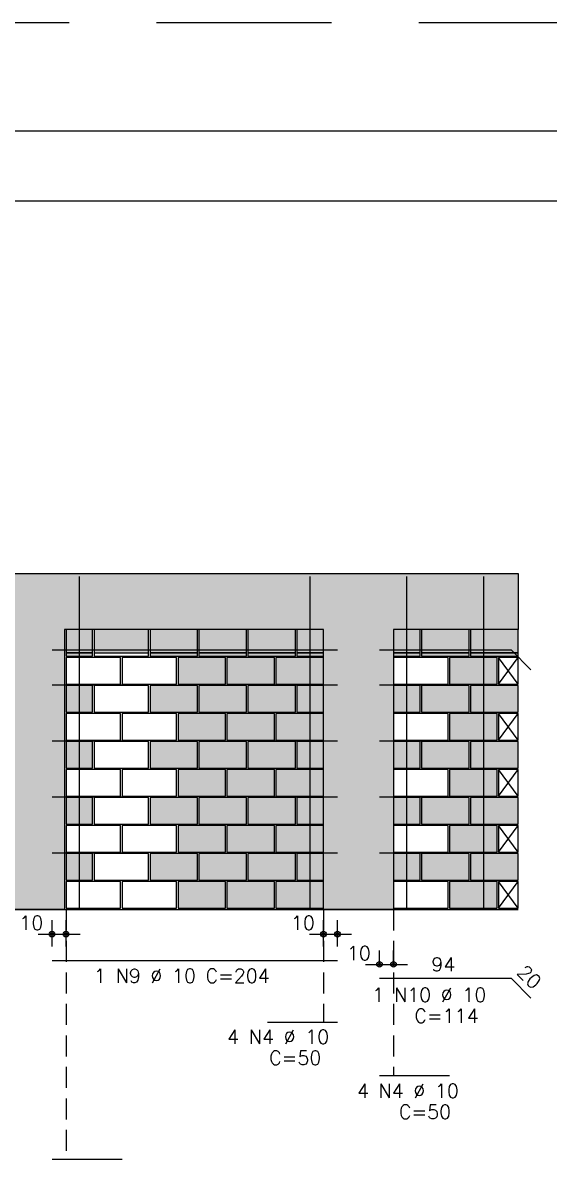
# Model space of a CAD drawing. Extents: x -1.9 to 86, y -1.5 to 61.
# Drawn here: x 25.39 to 32.91, y 44.65 to 60.95 of the extents above; entities that cross this region are included whole.
import ezdxf

# ---------------------------------------------------------------- set-up
doc = ezdxf.new("R2010")
doc.units = 0
doc.header["$MEASUREMENT"] = 0
doc.linetypes.add('ESTILO_TQS_0001', pattern=[0.45, 0.3, -0.15])
doc.linetypes.add('HIDDEN', pattern=[0.375, 0.25, -0.125])
doc.layers.get('0').update_dxf_attribs({"linetype": 'CONTINUOUS'})
doc.layers.get('Defpoints').update_dxf_attribs({"linetype": 'CONTINUOUS'})
for name, color, linetype in [('ARQ_FOLHA', 7, 'CONTINUOUS'), ('PENA_01', 1, 'CONTINUOUS'), ('PENA_02', 2, 'CONTINUOUS'), ('PENA_03', 3, 'CONTINUOUS'), ('PENA_05', 5, 'CONTINUOUS'), ('PENA_09', 254, 'CONTINUOUS'), ('PENA_11', 252, 'CONTINUOUS'), ('PENA_21', 100, 'CONTINUOUS'), ('PENA_23', 50, 'CONTINUOUS')]:
    doc.layers.add(name, color=color, linetype=linetype)
doc.styles.get("Standard").update_dxf_attribs({"font": 'ROMANS.SHX'})

# ---------------------------------------------------------------- blocks, each defined once
blk = doc.blocks.new('FOLHA A1 - 841 X 594')
at = {"layer": 'ARQ_FOLHA', "color": 1}
for points in [[(-841, 0), (0, 0), (0, 594), (-841, 594)], [(-816, 10), (-10, 10), (-10, 584), (-816, 584)]]:
    blk.add_lwpolyline(points, close=True, dxfattribs=at)
at = {"layer": 'Defpoints', "color": 8, "linetype": 'HIDDEN', "ltscale": 100}
blk.add_lwpolyline([(-860.5, 609.5), (-860.5, -15.5), (19.5, -15.5), (19.5, 609.5)], close=True, dxfattribs=at)
blk = doc.blocks.new('*U24')
blk.add_blockref('FOLHA A1 - 841 X 594', (0, 0))

msp = doc.modelspace()

# ---------------------------------------------------------------- linework, layer by layer
at = {"layer": 'PENA_01', "linetype": 'Continuous'}
for p, q in [((26.007, 51.947), (26.387, 51.947)), ((26.407, 51.947), (27.187, 51.947)), ((27.207, 51.947), (27.887, 51.947)), ((27.907, 51.947), (28.587, 51.947)), ((28.607, 51.947), (29.287, 51.947)), ((29.307, 51.947), (29.687, 51.947)), ((30.687, 51.947), (31.067, 51.947)), ((31.087, 51.947), (31.767, 51.947)), ((31.787, 51.947), (32.467, 51.947)), ((25.807, 47.746), (25.807, 48.124)), ((26.007, 47.746), (26.007, 48.124)), ((29.687, 47.746), (29.687, 48.124)), ((29.887, 47.746), (29.887, 48.124)), ((25.607, 47.924), (26.207, 47.924)), ((29.487, 47.924), (30.087, 47.924)), ((30.487, 47.493), (30.487, 47.693)), ((30.687, 47.493), (30.687, 47.693)), ((30.287, 47.493), (30.887, 47.493))]:
    msp.add_line(p, q, dxfattribs=at)
at = {"layer": 'PENA_01', "linetype": 'ESTILO_TQS_0001'}
for p, q in [((26.007, 48.277), (26.007, 44.709)), ((29.687, 48.277), (29.687, 46.667)), ((30.687, 48.277), (30.687, 45.902))]:
    msp.add_line(p, q, dxfattribs=at)
at = {"layer": 'PENA_02', "linetype": 'Continuous'}
for p, q in [((32.467, 51.877), (32.187, 51.877)), ((32.187, 51.877), (32.187, 51.497)), ((32.467, 51.497), (32.467, 51.877)), ((32.187, 51.497), (32.467, 51.497)), ((32.467, 51.077), (32.187, 51.077)), ((32.187, 51.077), (32.187, 50.697)), ((32.467, 50.697), (32.467, 51.077)), ((32.187, 50.697), (32.467, 50.697)), ((32.467, 50.277), (32.187, 50.277)), ((32.187, 50.277), (32.187, 49.897)), ((32.467, 49.897), (32.467, 50.277)), ((32.187, 49.897), (32.467, 49.897)), ((32.467, 49.477), (32.187, 49.477)), ((32.187, 49.477), (32.187, 49.097)), ((32.467, 49.097), (32.467, 49.477)), ((32.187, 49.097), (32.467, 49.097)), ((32.467, 48.677), (32.187, 48.677)), ((32.187, 48.677), (32.187, 48.297)), ((32.467, 48.297), (32.467, 48.677)), ((9.487, 48.277), (32.467, 48.277)), ((32.187, 48.297), (32.467, 48.297))]:
    msp.add_line(p, q, dxfattribs=at)
for points in [[(9.487, 53.077), (32.467, 53.077), (32.467, 52.277), (30.687, 52.277), (30.687, 48.277)], [(30.687, 48.277), (29.687, 48.277), (29.687, 52.277), (25.987, 52.277), (25.987, 48.277), (24.987, 48.277), (24.987, 52.277), (21.467, 52.277), (21.467, 51.477), (20.467, 51.477), (20.467, 52.277), (16.967, 52.277), (16.967, 48.277), (15.967, 48.277)], [(26.007, 51.897), (26.387, 51.897), (26.387, 52.277), (26.007, 52.277), (26.007, 51.897)], [(26.407, 51.897), (27.187, 51.897), (27.187, 52.277), (26.407, 52.277), (26.407, 51.897)], [(27.207, 51.897), (27.887, 51.897), (27.887, 52.277), (27.207, 52.277), (27.207, 51.897)], [(27.907, 51.897), (28.587, 51.897), (28.587, 52.277), (27.907, 52.277), (27.907, 51.897)], [(28.607, 51.897), (29.287, 51.897), (29.287, 52.277), (28.607, 52.277), (28.607, 51.897)], [(29.307, 51.897), (29.687, 51.897), (29.687, 52.277), (29.307, 52.277), (29.307, 51.897)], [(30.687, 51.897), (31.067, 51.897), (31.067, 52.277), (30.687, 52.277), (30.687, 51.897)], [(31.087, 51.897), (31.767, 51.897), (31.767, 52.277), (31.087, 52.277), (31.087, 51.897)], [(31.787, 51.897), (32.467, 51.897), (32.467, 52.277), (31.787, 52.277), (31.787, 51.897)], [(26.007, 51.497), (26.787, 51.497), (26.787, 51.877), (26.007, 51.877), (26.007, 51.497)], [(26.807, 51.497), (27.587, 51.497), (27.587, 51.877), (26.807, 51.877), (26.807, 51.497)], [(27.607, 51.497), (28.287, 51.497), (28.287, 51.877), (27.607, 51.877), (27.607, 51.497)], [(28.307, 51.497), (28.987, 51.497), (28.987, 51.877), (28.307, 51.877), (28.307, 51.497)], [(29.007, 51.497), (29.687, 51.497), (29.687, 51.877), (29.007, 51.877), (29.007, 51.497)], [(30.687, 51.497), (31.467, 51.497), (31.467, 51.877), (30.687, 51.877), (30.687, 51.497)], [(31.487, 51.497), (32.167, 51.497), (32.167, 51.877), (31.487, 51.877), (31.487, 51.497)], [(26.007, 51.097), (26.387, 51.097), (26.387, 51.477), (26.007, 51.477), (26.007, 51.097)], [(26.407, 51.097), (27.187, 51.097), (27.187, 51.477), (26.407, 51.477), (26.407, 51.097)], [(27.207, 51.097), (27.887, 51.097), (27.887, 51.477), (27.207, 51.477), (27.207, 51.097)], [(27.907, 51.097), (28.587, 51.097), (28.587, 51.477), (27.907, 51.477), (27.907, 51.097)], [(28.607, 51.097), (29.287, 51.097), (29.287, 51.477), (28.607, 51.477), (28.607, 51.097)], [(29.307, 51.097), (29.687, 51.097), (29.687, 51.477), (29.307, 51.477), (29.307, 51.097)], [(30.687, 51.097), (31.067, 51.097), (31.067, 51.477), (30.687, 51.477), (30.687, 51.097)], [(31.087, 51.097), (31.767, 51.097), (31.767, 51.477), (31.087, 51.477), (31.087, 51.097)], [(31.787, 51.097), (32.467, 51.097), (32.467, 51.477), (31.787, 51.477), (31.787, 51.097)], [(26.007, 50.697), (26.787, 50.697), (26.787, 51.077), (26.007, 51.077), (26.007, 50.697)], [(26.807, 50.697), (27.587, 50.697), (27.587, 51.077), (26.807, 51.077), (26.807, 50.697)], [(27.607, 50.697), (28.287, 50.697), (28.287, 51.077), (27.607, 51.077), (27.607, 50.697)], [(28.307, 50.697), (28.987, 50.697), (28.987, 51.077), (28.307, 51.077), (28.307, 50.697)], [(29.007, 50.697), (29.687, 50.697), (29.687, 51.077), (29.007, 51.077), (29.007, 50.697)], [(30.687, 50.697), (31.467, 50.697), (31.467, 51.077), (30.687, 51.077), (30.687, 50.697)], [(31.487, 50.697), (32.167, 50.697), (32.167, 51.077), (31.487, 51.077), (31.487, 50.697)], [(26.007, 50.297), (26.387, 50.297), (26.387, 50.677), (26.007, 50.677), (26.007, 50.297)], [(26.407, 50.297), (27.187, 50.297), (27.187, 50.677), (26.407, 50.677), (26.407, 50.297)], [(27.207, 50.297), (27.887, 50.297), (27.887, 50.677), (27.207, 50.677), (27.207, 50.297)], [(27.907, 50.297), (28.587, 50.297), (28.587, 50.677), (27.907, 50.677), (27.907, 50.297)], [(28.607, 50.297), (29.287, 50.297), (29.287, 50.677), (28.607, 50.677), (28.607, 50.297)], [(29.307, 50.297), (29.687, 50.297), (29.687, 50.677), (29.307, 50.677), (29.307, 50.297)], [(30.687, 50.297), (31.067, 50.297), (31.067, 50.677), (30.687, 50.677), (30.687, 50.297)], [(31.087, 50.297), (31.767, 50.297), (31.767, 50.677), (31.087, 50.677), (31.087, 50.297)], [(31.787, 50.297), (32.467, 50.297), (32.467, 50.677), (31.787, 50.677), (31.787, 50.297)], [(26.007, 49.897), (26.787, 49.897), (26.787, 50.277), (26.007, 50.277), (26.007, 49.897)], [(26.807, 49.897), (27.587, 49.897), (27.587, 50.277), (26.807, 50.277), (26.807, 49.897)], [(27.607, 49.897), (28.287, 49.897), (28.287, 50.277), (27.607, 50.277), (27.607, 49.897)], [(28.307, 49.897), (28.987, 49.897), (28.987, 50.277), (28.307, 50.277), (28.307, 49.897)], [(29.007, 49.897), (29.687, 49.897), (29.687, 50.277), (29.007, 50.277), (29.007, 49.897)], [(30.687, 49.897), (31.467, 49.897), (31.467, 50.277), (30.687, 50.277), (30.687, 49.897)], [(31.487, 49.897), (32.167, 49.897), (32.167, 50.277), (31.487, 50.277), (31.487, 49.897)], [(26.007, 49.497), (26.387, 49.497), (26.387, 49.877), (26.007, 49.877), (26.007, 49.497)], [(26.407, 49.497), (27.187, 49.497), (27.187, 49.877), (26.407, 49.877), (26.407, 49.497)], [(27.207, 49.497), (27.887, 49.497), (27.887, 49.877), (27.207, 49.877), (27.207, 49.497)], [(27.907, 49.497), (28.587, 49.497), (28.587, 49.877), (27.907, 49.877), (27.907, 49.497)], [(28.607, 49.497), (29.287, 49.497), (29.287, 49.877), (28.607, 49.877), (28.607, 49.497)], [(29.307, 49.497), (29.687, 49.497), (29.687, 49.877), (29.307, 49.877), (29.307, 49.497)], [(30.687, 49.497), (31.067, 49.497), (31.067, 49.877), (30.687, 49.877), (30.687, 49.497)], [(31.087, 49.497), (31.767, 49.497), (31.767, 49.877), (31.087, 49.877), (31.087, 49.497)], [(31.787, 49.497), (32.467, 49.497), (32.467, 49.877), (31.787, 49.877), (31.787, 49.497)], [(26.007, 49.097), (26.787, 49.097), (26.787, 49.477), (26.007, 49.477), (26.007, 49.097)], [(26.807, 49.097), (27.587, 49.097), (27.587, 49.477), (26.807, 49.477), (26.807, 49.097)], [(27.607, 49.097), (28.287, 49.097), (28.287, 49.477), (27.607, 49.477), (27.607, 49.097)], [(28.307, 49.097), (28.987, 49.097), (28.987, 49.477), (28.307, 49.477), (28.307, 49.097)], [(29.007, 49.097), (29.687, 49.097), (29.687, 49.477), (29.007, 49.477), (29.007, 49.097)], [(30.687, 49.097), (31.467, 49.097), (31.467, 49.477), (30.687, 49.477), (30.687, 49.097)], [(31.487, 49.097), (32.167, 49.097), (32.167, 49.477), (31.487, 49.477), (31.487, 49.097)], [(26.007, 48.697), (26.387, 48.697), (26.387, 49.077), (26.007, 49.077), (26.007, 48.697)], [(26.407, 48.697), (27.187, 48.697), (27.187, 49.077), (26.407, 49.077), (26.407, 48.697)], [(27.207, 48.697), (27.887, 48.697), (27.887, 49.077), (27.207, 49.077), (27.207, 48.697)], [(27.907, 48.697), (28.587, 48.697), (28.587, 49.077), (27.907, 49.077), (27.907, 48.697)], [(28.607, 48.697), (29.287, 48.697), (29.287, 49.077), (28.607, 49.077), (28.607, 48.697)], [(29.307, 48.697), (29.687, 48.697), (29.687, 49.077), (29.307, 49.077), (29.307, 48.697)], [(30.687, 48.697), (31.067, 48.697), (31.067, 49.077), (30.687, 49.077), (30.687, 48.697)], [(31.087, 48.697), (31.767, 48.697), (31.767, 49.077), (31.087, 49.077), (31.087, 48.697)], [(31.787, 48.697), (32.467, 48.697), (32.467, 49.077), (31.787, 49.077), (31.787, 48.697)], [(26.007, 48.297), (26.787, 48.297), (26.787, 48.677), (26.007, 48.677), (26.007, 48.297)], [(26.807, 48.297), (27.587, 48.297), (27.587, 48.677), (26.807, 48.677), (26.807, 48.297)], [(27.607, 48.297), (28.287, 48.297), (28.287, 48.677), (27.607, 48.677), (27.607, 48.297)], [(28.307, 48.297), (28.987, 48.297), (28.987, 48.677), (28.307, 48.677), (28.307, 48.297)], [(29.007, 48.297), (29.687, 48.297), (29.687, 48.677), (29.007, 48.677), (29.007, 48.297)], [(30.687, 48.297), (31.467, 48.297), (31.467, 48.677), (30.687, 48.677), (30.687, 48.297)], [(31.487, 48.297), (32.167, 48.297), (32.167, 48.677), (31.487, 48.677), (31.487, 48.297)]]:
    msp.add_lwpolyline(points, dxfattribs=at)
for centre, radius in [((25.807, 47.924), 0.04), ((25.807, 47.924), 0.02), ((26.007, 47.924), 0.04), ((26.007, 47.924), 0.02), ((29.687, 47.924), 0.04), ((29.687, 47.924), 0.02), ((29.887, 47.924), 0.04), ((29.887, 47.924), 0.02), ((30.487, 47.493), 0.04), ((30.487, 47.493), 0.02), ((30.687, 47.493), 0.04), ((30.687, 47.493), 0.02)]:
    msp.add_circle(centre, radius, dxfattribs=at)
at = {"layer": 'PENA_03', "linetype": 'Continuous'}
for p, q in [((32.187, 51.497), (32.467, 51.877)), ((32.467, 51.497), (32.187, 51.877)), ((32.187, 50.697), (32.467, 51.077)), ((32.467, 50.697), (32.187, 51.077)), ((32.187, 49.897), (32.467, 50.277)), ((32.467, 49.897), (32.187, 50.277)), ((32.187, 49.097), (32.467, 49.477)), ((32.467, 49.097), (32.187, 49.477)), ((32.187, 48.297), (32.467, 48.677)), ((32.467, 48.297), (32.187, 48.677)), ((25.807, 47.546), (25.807, 47.546)), ((26.007, 47.546), (26.007, 47.546)), ((29.687, 47.546), (29.687, 47.546)), ((29.887, 47.546), (29.887, 47.546)), ((30.487, 47.293), (30.487, 47.293)), ((30.687, 47.293), (30.687, 47.293))]:
    msp.add_line(p, q, dxfattribs=at)
at = {"layer": 'PENA_05', "linetype": 'Continuous'}
for p, q in [((26.197, 48.277), (26.197, 53.037)), ((29.497, 48.277), (29.497, 53.037)), ((30.877, 48.277), (30.877, 53.037)), ((31.977, 48.277), (31.977, 53.037)), ((25.807, 51.987), (29.887, 51.987)), ((30.487, 51.987), (32.367, 51.987)), ((32.367, 51.987), (32.65, 51.704)), ((25.807, 51.487), (26.807, 51.487)), ((28.887, 51.487), (29.887, 51.487)), ((30.487, 51.487), (31.487, 51.487)), ((25.807, 50.687), (26.807, 50.687)), ((28.887, 50.687), (29.887, 50.687)), ((30.487, 50.687), (31.487, 50.687)), ((25.807, 49.887), (26.807, 49.887)), ((28.887, 49.887), (29.887, 49.887)), ((30.487, 49.887), (31.487, 49.887)), ((25.807, 49.087), (26.807, 49.087)), ((28.887, 49.087), (29.887, 49.087)), ((30.487, 49.087), (31.487, 49.087)), ((25.807, 47.546), (29.887, 47.546)), ((30.487, 47.293), (32.367, 47.293)), ((32.367, 47.293), (32.65, 47.01)), ((28.887, 46.667), (29.887, 46.667)), ((30.487, 45.902), (31.487, 45.902)), ((25.807, 44.709), (26.807, 44.709))]:
    msp.add_line(p, q, dxfattribs=at)
at = {"layer": 'PENA_09', "linetype": 'Continuous'}
for points in [[(26.007, 51.947), (26.387, 51.947), (26.387, 52.277), (26.007, 52.277), (26.007, 51.947)], [(26.407, 51.947), (27.187, 51.947), (27.187, 52.277), (26.407, 52.277), (26.407, 51.947)], [(27.207, 51.947), (27.887, 51.947), (27.887, 52.277), (27.207, 52.277), (27.207, 51.947)], [(27.907, 51.947), (28.587, 51.947), (28.587, 52.277), (27.907, 52.277), (27.907, 51.947)], [(28.607, 51.947), (29.287, 51.947), (29.287, 52.277), (28.607, 52.277), (28.607, 51.947)], [(29.307, 51.947), (29.687, 51.947), (29.687, 52.277), (29.307, 52.277), (29.307, 51.947)], [(30.687, 51.947), (31.067, 51.947), (31.067, 52.277), (30.687, 52.277), (30.687, 51.947)], [(31.087, 51.947), (31.767, 51.947), (31.767, 52.277), (31.087, 52.277), (31.087, 51.947)], [(31.787, 51.947), (32.467, 51.947), (32.467, 52.277), (31.787, 52.277), (31.787, 51.947)]]:
    msp.add_lwpolyline(points, dxfattribs=at)
for points in [[(26.007, 51.947), (26.387, 51.947), (26.387, 52.277)], [(26.007, 51.947), (26.387, 52.277), (26.007, 52.277)], [(26.007, 51.947), (26.007, 52.277), (26.007, 51.947)], [(26.407, 51.947), (27.187, 51.947), (27.187, 52.277)], [(26.407, 51.947), (27.187, 52.277), (26.407, 52.277)], [(26.407, 51.947), (26.407, 52.277), (26.407, 51.947)], [(27.207, 51.947), (27.887, 51.947), (27.887, 52.277)], [(27.207, 51.947), (27.887, 52.277), (27.207, 52.277)], [(27.207, 51.947), (27.207, 52.277), (27.207, 51.947)], [(27.907, 51.947), (28.587, 51.947), (28.587, 52.277)], [(27.907, 51.947), (28.587, 52.277), (27.907, 52.277)], [(27.907, 51.947), (27.907, 52.277), (27.907, 51.947)], [(28.607, 51.947), (29.287, 51.947), (29.287, 52.277)], [(28.607, 51.947), (29.287, 52.277), (28.607, 52.277)], [(28.607, 51.947), (28.607, 52.277), (28.607, 51.947)], [(29.307, 51.947), (29.687, 51.947), (29.687, 52.277)], [(29.307, 51.947), (29.687, 52.277), (29.307, 52.277)], [(29.307, 51.947), (29.307, 52.277), (29.307, 51.947)], [(30.687, 51.947), (31.067, 51.947), (31.067, 52.277)], [(30.687, 51.947), (31.067, 52.277), (30.687, 52.277)], [(30.687, 51.947), (30.687, 52.277), (30.687, 51.947)], [(31.087, 51.947), (31.767, 51.947), (31.767, 52.277)], [(31.087, 51.947), (31.767, 52.277), (31.087, 52.277)], [(31.087, 51.947), (31.087, 52.277), (31.087, 51.947)], [(31.787, 51.947), (32.467, 51.947), (32.467, 52.277)], [(31.787, 51.947), (32.467, 52.277), (31.787, 52.277)], [(31.787, 51.947), (31.787, 52.277), (31.787, 51.947)]]:
    msp.add_solid(points, dxfattribs=at)
at = {"layer": 'PENA_11', "linetype": 'Continuous'}
for points in [[(9.487, 53.077), (32.467, 53.077), (11.267, 52.277)], [(12.267, 52.277), (11.267, 52.277), (32.467, 53.077)], [(12.267, 52.277), (32.467, 53.077), (15.967, 52.277)], [(15.967, 52.277), (32.467, 53.077), (16.967, 52.277)], [(32.467, 53.077), (20.467, 52.277), (16.967, 52.277)], [(20.467, 52.277), (32.467, 53.077), (21.467, 52.277)], [(32.467, 53.077), (24.987, 52.277), (21.467, 52.277)], [(32.467, 53.077), (25.987, 52.277), (24.987, 52.277)], [(29.687, 52.277), (25.987, 52.277), (32.467, 53.077)], [(30.687, 52.277), (29.687, 52.277), (32.467, 53.077)], [(32.467, 53.077), (32.467, 52.277), (30.687, 52.277)], [(25.987, 52.277), (25.987, 48.277), (24.987, 52.277)], [(24.987, 52.277), (25.987, 48.277), (24.987, 48.277)], [(30.687, 48.277), (29.687, 48.277), (30.687, 52.277)], [(29.687, 48.277), (29.687, 52.277), (30.687, 52.277)]]:
    msp.add_solid(points, dxfattribs=at)
at = {"layer": 'PENA_21', "linetype": 'Continuous'}
for points in [[(27.207, 51.897), (27.887, 51.897), (27.887, 51.947), (27.207, 51.947), (27.207, 51.897)], [(27.607, 51.497), (28.287, 51.497), (28.287, 51.877), (27.607, 51.877), (27.607, 51.497)], [(27.907, 51.897), (28.587, 51.897), (28.587, 51.947), (27.907, 51.947), (27.907, 51.897)], [(28.307, 51.497), (28.987, 51.497), (28.987, 51.877), (28.307, 51.877), (28.307, 51.497)], [(28.607, 51.897), (29.287, 51.897), (29.287, 51.947), (28.607, 51.947), (28.607, 51.897)], [(29.007, 51.497), (29.687, 51.497), (29.687, 51.877), (29.007, 51.877), (29.007, 51.497)], [(31.087, 51.897), (31.767, 51.897), (31.767, 51.947), (31.087, 51.947), (31.087, 51.897)], [(31.487, 51.497), (32.167, 51.497), (32.167, 51.877), (31.487, 51.877), (31.487, 51.497)], [(31.787, 51.897), (32.467, 51.897), (32.467, 51.947), (31.787, 51.947), (31.787, 51.897)], [(27.207, 51.097), (27.887, 51.097), (27.887, 51.477), (27.207, 51.477), (27.207, 51.097)], [(27.907, 51.097), (28.587, 51.097), (28.587, 51.477), (27.907, 51.477), (27.907, 51.097)], [(28.607, 51.097), (29.287, 51.097), (29.287, 51.477), (28.607, 51.477), (28.607, 51.097)], [(31.087, 51.097), (31.767, 51.097), (31.767, 51.477), (31.087, 51.477), (31.087, 51.097)], [(31.787, 51.097), (32.467, 51.097), (32.467, 51.477), (31.787, 51.477), (31.787, 51.097)], [(27.607, 50.697), (28.287, 50.697), (28.287, 51.077), (27.607, 51.077), (27.607, 50.697)], [(28.307, 50.697), (28.987, 50.697), (28.987, 51.077), (28.307, 51.077), (28.307, 50.697)], [(29.007, 50.697), (29.687, 50.697), (29.687, 51.077), (29.007, 51.077), (29.007, 50.697)], [(31.487, 50.697), (32.167, 50.697), (32.167, 51.077), (31.487, 51.077), (31.487, 50.697)], [(27.207, 50.297), (27.887, 50.297), (27.887, 50.677), (27.207, 50.677), (27.207, 50.297)], [(27.907, 50.297), (28.587, 50.297), (28.587, 50.677), (27.907, 50.677), (27.907, 50.297)], [(28.607, 50.297), (29.287, 50.297), (29.287, 50.677), (28.607, 50.677), (28.607, 50.297)], [(31.087, 50.297), (31.767, 50.297), (31.767, 50.677), (31.087, 50.677), (31.087, 50.297)], [(31.787, 50.297), (32.467, 50.297), (32.467, 50.677), (31.787, 50.677), (31.787, 50.297)], [(27.607, 49.897), (28.287, 49.897), (28.287, 50.277), (27.607, 50.277), (27.607, 49.897)], [(28.307, 49.897), (28.987, 49.897), (28.987, 50.277), (28.307, 50.277), (28.307, 49.897)], [(29.007, 49.897), (29.687, 49.897), (29.687, 50.277), (29.007, 50.277), (29.007, 49.897)], [(31.487, 49.897), (32.167, 49.897), (32.167, 50.277), (31.487, 50.277), (31.487, 49.897)], [(27.207, 49.497), (27.887, 49.497), (27.887, 49.877), (27.207, 49.877), (27.207, 49.497)], [(27.907, 49.497), (28.587, 49.497), (28.587, 49.877), (27.907, 49.877), (27.907, 49.497)], [(28.607, 49.497), (29.287, 49.497), (29.287, 49.877), (28.607, 49.877), (28.607, 49.497)], [(31.087, 49.497), (31.767, 49.497), (31.767, 49.877), (31.087, 49.877), (31.087, 49.497)], [(31.787, 49.497), (32.467, 49.497), (32.467, 49.877), (31.787, 49.877), (31.787, 49.497)], [(27.607, 49.097), (28.287, 49.097), (28.287, 49.477), (27.607, 49.477), (27.607, 49.097)], [(28.307, 49.097), (28.987, 49.097), (28.987, 49.477), (28.307, 49.477), (28.307, 49.097)], [(29.007, 49.097), (29.687, 49.097), (29.687, 49.477), (29.007, 49.477), (29.007, 49.097)], [(31.487, 49.097), (32.167, 49.097), (32.167, 49.477), (31.487, 49.477), (31.487, 49.097)], [(27.207, 48.697), (27.887, 48.697), (27.887, 49.077), (27.207, 49.077), (27.207, 48.697)], [(27.907, 48.697), (28.587, 48.697), (28.587, 49.077), (27.907, 49.077), (27.907, 48.697)], [(28.607, 48.697), (29.287, 48.697), (29.287, 49.077), (28.607, 49.077), (28.607, 48.697)], [(31.087, 48.697), (31.767, 48.697), (31.767, 49.077), (31.087, 49.077), (31.087, 48.697)], [(31.787, 48.697), (32.467, 48.697), (32.467, 49.077), (31.787, 49.077), (31.787, 48.697)], [(27.607, 48.297), (28.287, 48.297), (28.287, 48.677), (27.607, 48.677), (27.607, 48.297)], [(28.307, 48.297), (28.987, 48.297), (28.987, 48.677), (28.307, 48.677), (28.307, 48.297)], [(29.007, 48.297), (29.687, 48.297), (29.687, 48.677), (29.007, 48.677), (29.007, 48.297)], [(31.487, 48.297), (32.167, 48.297), (32.167, 48.677), (31.487, 48.677), (31.487, 48.297)]]:
    msp.add_lwpolyline(points, dxfattribs=at)
for points in [[(27.207, 51.897), (27.887, 51.897), (27.887, 51.947)], [(27.207, 51.897), (27.887, 51.947), (27.207, 51.947)], [(27.207, 51.897), (27.207, 51.947), (27.207, 51.897)], [(27.607, 51.497), (28.287, 51.497), (28.287, 51.877)], [(27.607, 51.497), (28.287, 51.877), (27.607, 51.877)], [(27.607, 51.497), (27.607, 51.877), (27.607, 51.497)], [(27.907, 51.897), (28.587, 51.897), (28.587, 51.947)], [(27.907, 51.897), (28.587, 51.947), (27.907, 51.947)], [(27.907, 51.897), (27.907, 51.947), (27.907, 51.897)], [(28.307, 51.497), (28.987, 51.497), (28.987, 51.877)], [(28.307, 51.497), (28.987, 51.877), (28.307, 51.877)], [(28.307, 51.497), (28.307, 51.877), (28.307, 51.497)], [(28.607, 51.897), (29.287, 51.897), (29.287, 51.947)], [(28.607, 51.897), (29.287, 51.947), (28.607, 51.947)], [(28.607, 51.897), (28.607, 51.947), (28.607, 51.897)], [(29.007, 51.497), (29.687, 51.497), (29.687, 51.877)], [(29.007, 51.497), (29.687, 51.877), (29.007, 51.877)], [(29.007, 51.497), (29.007, 51.877), (29.007, 51.497)], [(31.087, 51.897), (31.767, 51.897), (31.767, 51.947)], [(31.087, 51.897), (31.767, 51.947), (31.087, 51.947)], [(31.087, 51.897), (31.087, 51.947), (31.087, 51.897)], [(31.487, 51.497), (32.167, 51.497), (32.167, 51.877)], [(31.487, 51.497), (32.167, 51.877), (31.487, 51.877)], [(31.487, 51.497), (31.487, 51.877), (31.487, 51.497)], [(31.787, 51.897), (32.467, 51.897), (32.467, 51.947)], [(31.787, 51.897), (32.467, 51.947), (31.787, 51.947)], [(31.787, 51.897), (31.787, 51.947), (31.787, 51.897)], [(27.207, 51.097), (27.887, 51.097), (27.887, 51.477)], [(27.207, 51.097), (27.887, 51.477), (27.207, 51.477)], [(27.207, 51.097), (27.207, 51.477), (27.207, 51.097)], [(27.907, 51.097), (28.587, 51.097), (28.587, 51.477)], [(27.907, 51.097), (28.587, 51.477), (27.907, 51.477)], [(27.907, 51.097), (27.907, 51.477), (27.907, 51.097)], [(28.607, 51.097), (29.287, 51.097), (29.287, 51.477)], [(28.607, 51.097), (29.287, 51.477), (28.607, 51.477)], [(28.607, 51.097), (28.607, 51.477), (28.607, 51.097)], [(31.087, 51.097), (31.767, 51.097), (31.767, 51.477)], [(31.087, 51.097), (31.767, 51.477), (31.087, 51.477)], [(31.087, 51.097), (31.087, 51.477), (31.087, 51.097)], [(31.787, 51.097), (32.467, 51.097), (32.467, 51.477)], [(31.787, 51.097), (32.467, 51.477), (31.787, 51.477)], [(31.787, 51.097), (31.787, 51.477), (31.787, 51.097)], [(27.607, 50.697), (28.287, 50.697), (28.287, 51.077)], [(27.607, 50.697), (28.287, 51.077), (27.607, 51.077)], [(27.607, 50.697), (27.607, 51.077), (27.607, 50.697)], [(28.307, 50.697), (28.987, 50.697), (28.987, 51.077)], [(28.307, 50.697), (28.987, 51.077), (28.307, 51.077)], [(28.307, 50.697), (28.307, 51.077), (28.307, 50.697)], [(29.007, 50.697), (29.687, 50.697), (29.687, 51.077)], [(29.007, 50.697), (29.687, 51.077), (29.007, 51.077)], [(29.007, 50.697), (29.007, 51.077), (29.007, 50.697)], [(31.487, 50.697), (32.167, 50.697), (32.167, 51.077)], [(31.487, 50.697), (32.167, 51.077), (31.487, 51.077)], [(31.487, 50.697), (31.487, 51.077), (31.487, 50.697)], [(27.207, 50.297), (27.887, 50.297), (27.887, 50.677)], [(27.207, 50.297), (27.887, 50.677), (27.207, 50.677)], [(27.207, 50.297), (27.207, 50.677), (27.207, 50.297)], [(27.907, 50.297), (28.587, 50.297), (28.587, 50.677)], [(27.907, 50.297), (28.587, 50.677), (27.907, 50.677)], [(27.907, 50.297), (27.907, 50.677), (27.907, 50.297)], [(28.607, 50.297), (29.287, 50.297), (29.287, 50.677)], [(28.607, 50.297), (29.287, 50.677), (28.607, 50.677)], [(28.607, 50.297), (28.607, 50.677), (28.607, 50.297)], [(31.087, 50.297), (31.767, 50.297), (31.767, 50.677)], [(31.087, 50.297), (31.767, 50.677), (31.087, 50.677)], [(31.087, 50.297), (31.087, 50.677), (31.087, 50.297)], [(31.787, 50.297), (32.467, 50.297), (32.467, 50.677)], [(31.787, 50.297), (32.467, 50.677), (31.787, 50.677)], [(31.787, 50.297), (31.787, 50.677), (31.787, 50.297)], [(27.607, 49.897), (28.287, 49.897), (28.287, 50.277)], [(27.607, 49.897), (28.287, 50.277), (27.607, 50.277)], [(27.607, 49.897), (27.607, 50.277), (27.607, 49.897)], [(28.307, 49.897), (28.987, 49.897), (28.987, 50.277)], [(28.307, 49.897), (28.987, 50.277), (28.307, 50.277)], [(28.307, 49.897), (28.307, 50.277), (28.307, 49.897)], [(29.007, 49.897), (29.687, 49.897), (29.687, 50.277)], [(29.007, 49.897), (29.687, 50.277), (29.007, 50.277)], [(29.007, 49.897), (29.007, 50.277), (29.007, 49.897)], [(31.487, 49.897), (32.167, 49.897), (32.167, 50.277)], [(31.487, 49.897), (32.167, 50.277), (31.487, 50.277)], [(31.487, 49.897), (31.487, 50.277), (31.487, 49.897)], [(27.207, 49.497), (27.887, 49.497), (27.887, 49.877)], [(27.207, 49.497), (27.887, 49.877), (27.207, 49.877)], [(27.207, 49.497), (27.207, 49.877), (27.207, 49.497)], [(27.907, 49.497), (28.587, 49.497), (28.587, 49.877)], [(27.907, 49.497), (28.587, 49.877), (27.907, 49.877)], [(27.907, 49.497), (27.907, 49.877), (27.907, 49.497)], [(28.607, 49.497), (29.287, 49.497), (29.287, 49.877)], [(28.607, 49.497), (29.287, 49.877), (28.607, 49.877)], [(28.607, 49.497), (28.607, 49.877), (28.607, 49.497)], [(31.087, 49.497), (31.767, 49.497), (31.767, 49.877)], [(31.087, 49.497), (31.767, 49.877), (31.087, 49.877)], [(31.087, 49.497), (31.087, 49.877), (31.087, 49.497)], [(31.787, 49.497), (32.467, 49.497), (32.467, 49.877)], [(31.787, 49.497), (32.467, 49.877), (31.787, 49.877)], [(31.787, 49.497), (31.787, 49.877), (31.787, 49.497)], [(27.607, 49.097), (28.287, 49.097), (28.287, 49.477)], [(27.607, 49.097), (28.287, 49.477), (27.607, 49.477)], [(27.607, 49.097), (27.607, 49.477), (27.607, 49.097)], [(28.307, 49.097), (28.987, 49.097), (28.987, 49.477)], [(28.307, 49.097), (28.987, 49.477), (28.307, 49.477)], [(28.307, 49.097), (28.307, 49.477), (28.307, 49.097)], [(29.007, 49.097), (29.687, 49.097), (29.687, 49.477)], [(29.007, 49.097), (29.687, 49.477), (29.007, 49.477)], [(29.007, 49.097), (29.007, 49.477), (29.007, 49.097)], [(31.487, 49.097), (32.167, 49.097), (32.167, 49.477)], [(31.487, 49.097), (32.167, 49.477), (31.487, 49.477)], [(31.487, 49.097), (31.487, 49.477), (31.487, 49.097)], [(27.207, 48.697), (27.887, 48.697), (27.887, 49.077)], [(27.207, 48.697), (27.887, 49.077), (27.207, 49.077)], [(27.207, 48.697), (27.207, 49.077), (27.207, 48.697)], [(27.907, 48.697), (28.587, 48.697), (28.587, 49.077)], [(27.907, 48.697), (28.587, 49.077), (27.907, 49.077)], [(27.907, 48.697), (27.907, 49.077), (27.907, 48.697)], [(28.607, 48.697), (29.287, 48.697), (29.287, 49.077)], [(28.607, 48.697), (29.287, 49.077), (28.607, 49.077)], [(28.607, 48.697), (28.607, 49.077), (28.607, 48.697)], [(31.087, 48.697), (31.767, 48.697), (31.767, 49.077)], [(31.087, 48.697), (31.767, 49.077), (31.087, 49.077)], [(31.087, 48.697), (31.087, 49.077), (31.087, 48.697)], [(31.787, 48.697), (32.467, 48.697), (32.467, 49.077)], [(31.787, 48.697), (32.467, 49.077), (31.787, 49.077)], [(31.787, 48.697), (31.787, 49.077), (31.787, 48.697)], [(27.607, 48.297), (28.287, 48.297), (28.287, 48.677)], [(27.607, 48.297), (28.287, 48.677), (27.607, 48.677)], [(27.607, 48.297), (27.607, 48.677), (27.607, 48.297)], [(28.307, 48.297), (28.987, 48.297), (28.987, 48.677)], [(28.307, 48.297), (28.987, 48.677), (28.307, 48.677)], [(28.307, 48.297), (28.307, 48.677), (28.307, 48.297)], [(29.007, 48.297), (29.687, 48.297), (29.687, 48.677)], [(29.007, 48.297), (29.687, 48.677), (29.007, 48.677)], [(29.007, 48.297), (29.007, 48.677), (29.007, 48.297)], [(31.487, 48.297), (32.167, 48.297), (32.167, 48.677)], [(31.487, 48.297), (32.167, 48.677), (31.487, 48.677)], [(31.487, 48.297), (31.487, 48.677), (31.487, 48.297)]]:
    msp.add_solid(points, dxfattribs=at)
at = {"layer": 'PENA_23', "linetype": 'Continuous'}
for points in [[(26.007, 51.897), (26.387, 51.897), (26.387, 51.947), (26.007, 51.947), (26.007, 51.897)], [(29.307, 51.897), (29.687, 51.897), (29.687, 51.947), (29.307, 51.947), (29.307, 51.897)], [(30.687, 51.897), (31.067, 51.897), (31.067, 51.947), (30.687, 51.947), (30.687, 51.897)], [(26.007, 51.097), (26.387, 51.097), (26.387, 51.477), (26.007, 51.477), (26.007, 51.097)], [(29.307, 51.097), (29.687, 51.097), (29.687, 51.477), (29.307, 51.477), (29.307, 51.097)], [(30.687, 51.097), (31.067, 51.097), (31.067, 51.477), (30.687, 51.477), (30.687, 51.097)], [(26.007, 50.297), (26.387, 50.297), (26.387, 50.677), (26.007, 50.677), (26.007, 50.297)], [(29.307, 50.297), (29.687, 50.297), (29.687, 50.677), (29.307, 50.677), (29.307, 50.297)], [(30.687, 50.297), (31.067, 50.297), (31.067, 50.677), (30.687, 50.677), (30.687, 50.297)], [(26.007, 49.497), (26.387, 49.497), (26.387, 49.877), (26.007, 49.877), (26.007, 49.497)], [(29.307, 49.497), (29.687, 49.497), (29.687, 49.877), (29.307, 49.877), (29.307, 49.497)], [(30.687, 49.497), (31.067, 49.497), (31.067, 49.877), (30.687, 49.877), (30.687, 49.497)], [(26.007, 48.697), (26.387, 48.697), (26.387, 49.077), (26.007, 49.077), (26.007, 48.697)], [(29.307, 48.697), (29.687, 48.697), (29.687, 49.077), (29.307, 49.077), (29.307, 48.697)], [(30.687, 48.697), (31.067, 48.697), (31.067, 49.077), (30.687, 49.077), (30.687, 48.697)]]:
    msp.add_lwpolyline(points, dxfattribs=at)
for points in [[(26.007, 51.897), (26.387, 51.897), (26.387, 51.947)], [(26.007, 51.897), (26.387, 51.947), (26.007, 51.947)], [(26.007, 51.897), (26.007, 51.947), (26.007, 51.897)], [(29.307, 51.897), (29.687, 51.897), (29.687, 51.947)], [(29.307, 51.897), (29.687, 51.947), (29.307, 51.947)], [(29.307, 51.897), (29.307, 51.947), (29.307, 51.897)], [(30.687, 51.897), (31.067, 51.897), (31.067, 51.947)], [(30.687, 51.897), (31.067, 51.947), (30.687, 51.947)], [(30.687, 51.897), (30.687, 51.947), (30.687, 51.897)], [(26.007, 51.097), (26.387, 51.097), (26.387, 51.477)], [(26.007, 51.097), (26.387, 51.477), (26.007, 51.477)], [(26.007, 51.097), (26.007, 51.477), (26.007, 51.097)], [(29.307, 51.097), (29.687, 51.097), (29.687, 51.477)], [(29.307, 51.097), (29.687, 51.477), (29.307, 51.477)], [(29.307, 51.097), (29.307, 51.477), (29.307, 51.097)], [(30.687, 51.097), (31.067, 51.097), (31.067, 51.477)], [(30.687, 51.097), (31.067, 51.477), (30.687, 51.477)], [(30.687, 51.097), (30.687, 51.477), (30.687, 51.097)], [(26.007, 50.297), (26.387, 50.297), (26.387, 50.677)], [(26.007, 50.297), (26.387, 50.677), (26.007, 50.677)], [(26.007, 50.297), (26.007, 50.677), (26.007, 50.297)], [(29.307, 50.297), (29.687, 50.297), (29.687, 50.677)], [(29.307, 50.297), (29.687, 50.677), (29.307, 50.677)], [(29.307, 50.297), (29.307, 50.677), (29.307, 50.297)], [(30.687, 50.297), (31.067, 50.297), (31.067, 50.677)], [(30.687, 50.297), (31.067, 50.677), (30.687, 50.677)], [(30.687, 50.297), (30.687, 50.677), (30.687, 50.297)], [(26.007, 49.497), (26.387, 49.497), (26.387, 49.877)], [(26.007, 49.497), (26.387, 49.877), (26.007, 49.877)], [(26.007, 49.497), (26.007, 49.877), (26.007, 49.497)], [(29.307, 49.497), (29.687, 49.497), (29.687, 49.877)], [(29.307, 49.497), (29.687, 49.877), (29.307, 49.877)], [(29.307, 49.497), (29.307, 49.877), (29.307, 49.497)], [(30.687, 49.497), (31.067, 49.497), (31.067, 49.877)], [(30.687, 49.497), (31.067, 49.877), (30.687, 49.877)], [(30.687, 49.497), (30.687, 49.877), (30.687, 49.497)], [(26.007, 48.697), (26.387, 48.697), (26.387, 49.077)], [(26.007, 48.697), (26.387, 49.077), (26.007, 49.077)], [(26.007, 48.697), (26.007, 49.077), (26.007, 48.697)], [(29.307, 48.697), (29.687, 48.697), (29.687, 49.077)], [(29.307, 48.697), (29.687, 49.077), (29.307, 49.077)], [(29.307, 48.697), (29.307, 49.077), (29.307, 48.697)], [(30.687, 48.697), (31.067, 48.697), (31.067, 49.077)], [(30.687, 48.697), (31.067, 49.077), (30.687, 49.077)], [(30.687, 48.697), (30.687, 49.077), (30.687, 48.697)]]:
    msp.add_solid(points, dxfattribs=at)

# ---------------------------------------------------------------- block references
at = {"xscale": 0.09999999999999938, "yscale": 0.09999999999999938, "zscale": 0.09999999999999938}
msp.add_blockref('*U24', (84.1, 0), dxfattribs=at)

# ---------------------------------------------------------------- texts
at = {"layer": 'PENA_03', "linetype": 'Continuous'}
for s, p in [('10', (25.34, 47.984)), ('10', (29.22, 47.984)), ('10', (30.02, 47.553)), ('94', (31.227, 47.393)), ('1 N9 %%c 10 C=204', (26.407, 47.23)), ('1 N10 %%c 10', (30.385, 46.958)), ('C=114', (30.985, 46.658)), ('4 N4 %%c 10', (28.31, 46.358)), ('C=50', (28.91, 46.058)), ('4 N4 %%c 10', (30.164, 45.586)), ('C=50', (30.764, 45.286))]:
    msp.add_text(s, height=0.2, dxfattribs=at).set_placement(p)
msp.add_text('20', height=0.2, rotation=315, dxfattribs=at).set_placement((32.437, 47.364))

doc.saveas('drawing.dxf')
